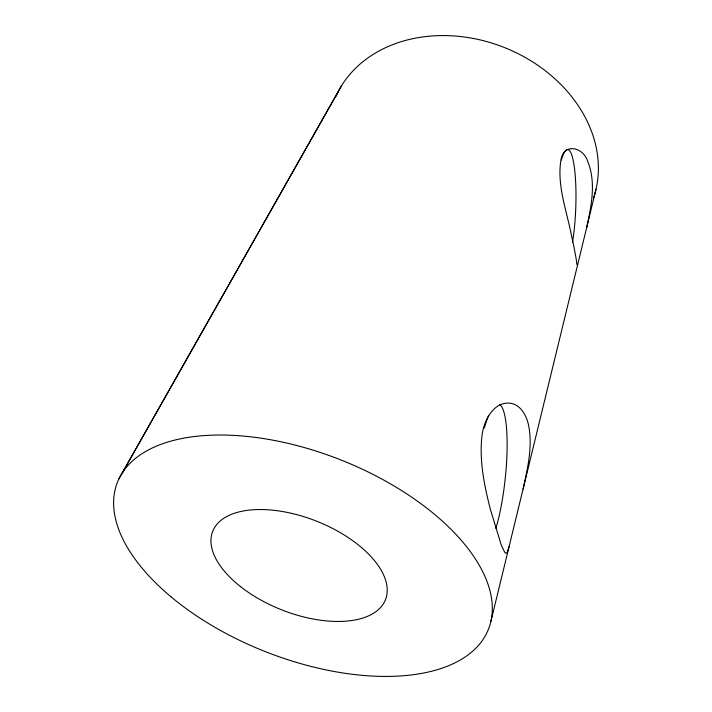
<?xml version="1.0" encoding="UTF-8"?>
<svg xmlns="http://www.w3.org/2000/svg" width="712" height="712" viewBox="0 0 712 712"><rect width="100%" height="100%" fill="white"/><g stroke="black" fill="none" stroke-linecap="round" stroke-linejoin="round"><path stroke-width="1.07" d="M490.915 621.318L595.989 189.321M586.457 228.516C591.218 206.649 596.523 182.512 587.542 160.965C583.724 147.971 564.465 142.258 561.092 159.114C556.517 185.004 566.734 210.423 571.469 235.592C573.347 243.095 574.655 250.731 576.079 258.322C576.524 259.488 576.453 266.279 577.663 264.65M523.097 489.011C527.654 468.256 532.807 446.575 528.607 425.304C526.595 416.173 521.558 405.965 511.777 403.437C493.576 400.108 483.341 421.459 481.908 436.536C479.229 460.878 484.285 485.192 490.203 508.697L501.132 544.636L504.692 552.334L506.018 553.269L507.184 552.343L509.044 546.763M122.233 472.946L341.413 85.956M118.993 478.731L337.924 92.159M335.343 97.642A138.555 111.392 21.6 0 1 503.251 47.072A138.555 111.392 21.6 0 1 593.479 198.078M567.25 149.538A57.743 10.199 -87.9 0 1 575.572 180.688A57.743 10.199 -87.9 0 1 572.493 242.116M561.35 160.04A57.743 10.199 -87.9 0 1 566.592 149.787M499.664 404.505A73.719 14.89 -83.9 0 1 497.795 521.513A73.38 28.827 86.8 0 1 495.81 528.206M484.329 427.903A73.719 14.89 -83.9 0 1 488.557 415.594M170.8 596.629A199.538 103.017 21.6 0 0 486.483 633.627A199.538 103.017 21.6 0 0 251.594 436.928A199.538 103.017 21.6 0 0 170.8 596.629M240.585 586.661A92.898 47.642 21.6 0 0 385.432 599.78A92.898 47.642 21.6 0 0 271.254 510.05A92.898 47.642 21.6 0 0 240.585 586.661"/></g></svg>
